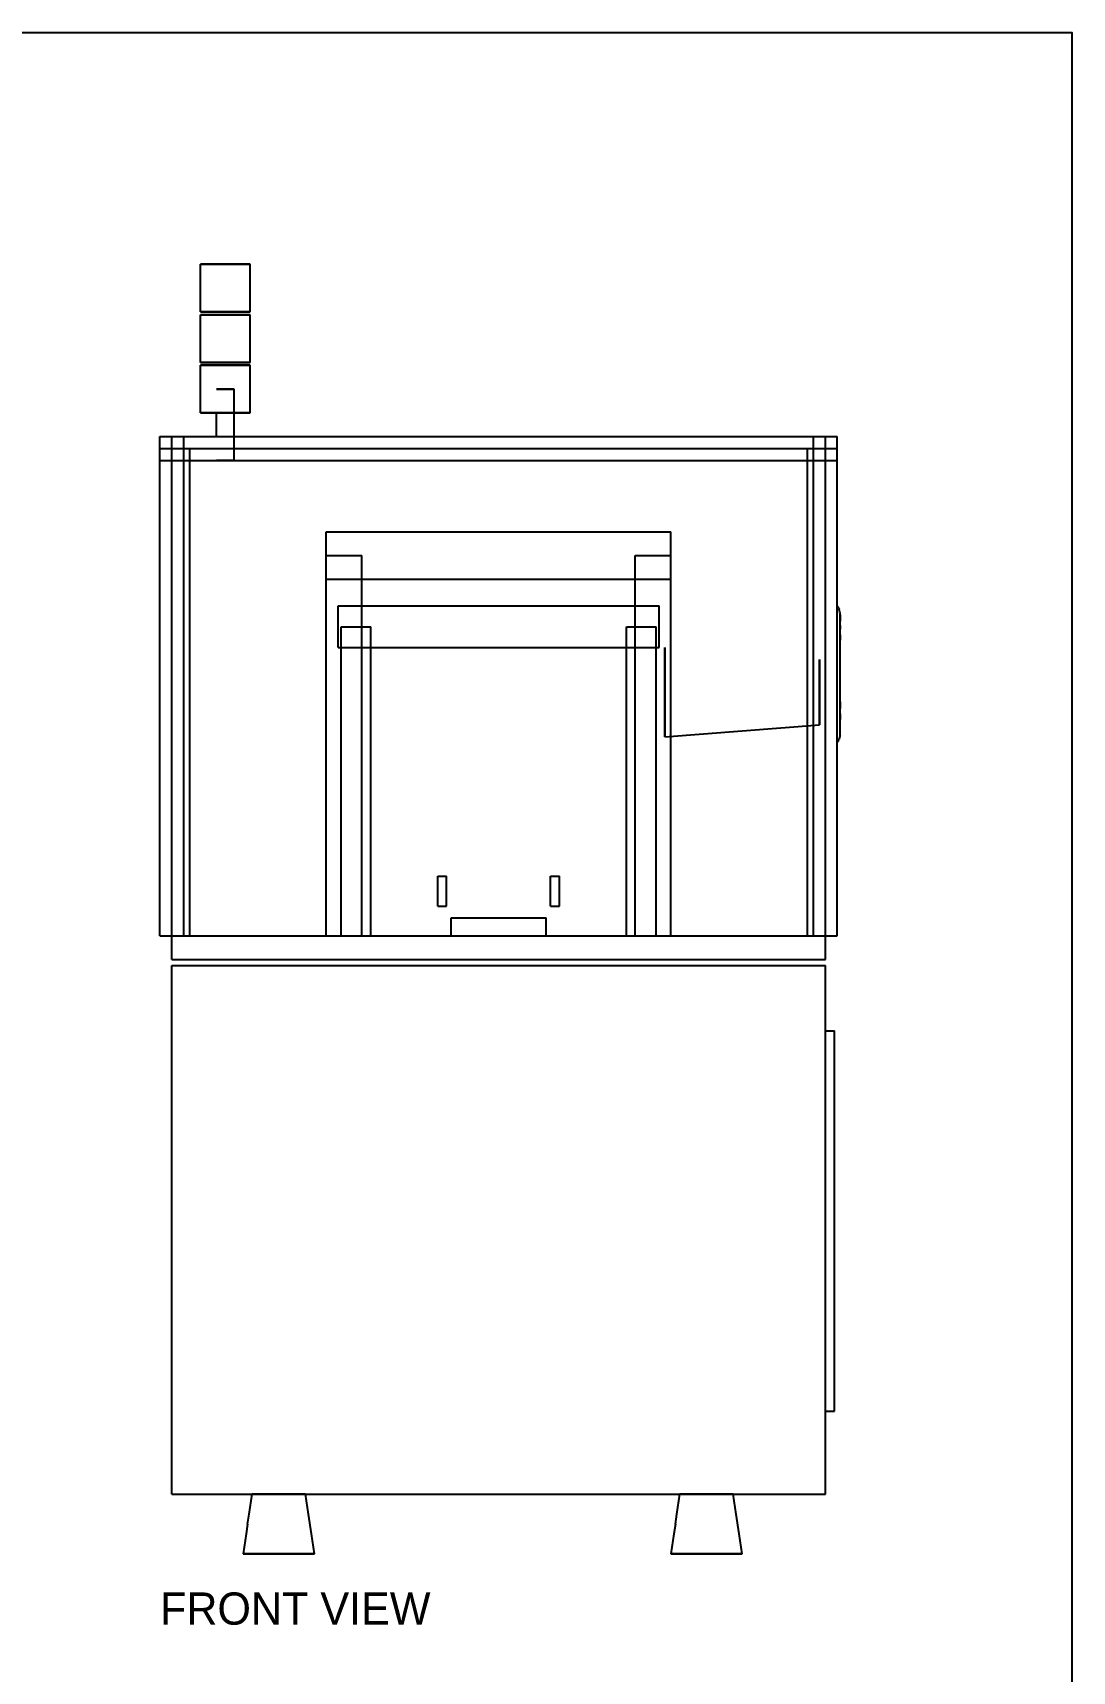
# Model space of a CAD drawing. Header units: millimetres. Extents: x -61 to 402, y -382 to 261.
# Drawn here: x 226.6 to 401.6, y -14.8 to 261 of the extents above; entities that cross this region are included whole.
import ezdxf

# ---------------------------------------------------------------- set-up
doc = ezdxf.new("R2010")
doc.units = ezdxf.units.MM
for name, color, linetype in [('BORDER', 7, 'Continuous'), ('HIDDEN', 8, 'Continuous'), ('TEXT', 5, 'Continuous'), ('VISIBLE', 7, 'Continuous')]:
    doc.layers.add(name, color=color, linetype=linetype)

msp = doc.modelspace()

# ---------------------------------------------------------------- linework, layer by layer
at = {"layer": 'BORDER'}
msp.add_lwpolyline([(-61, -381.93), (401.55, -381.93), (401.55, 260.96), (-61, 260.96)], close=True, dxfattribs=at)
at = {"layer": 'HIDDEN'}
for points in [[(254.92, 222), (254.8, 222)], [(255.28, 222), (254.92, 222)], [(255.86, 222), (255.28, 222)], [(256.61, 222), (255.86, 222)], [(257.51, 222), (256.61, 222)], [(258.49, 222), (257.51, 222)], [(259.51, 222), (258.49, 222)], [(260.49, 222), (259.51, 222)], [(261.39, 222), (260.49, 222)], [(262.14, 222), (261.39, 222)], [(262.72, 222), (262.14, 222)], [(263.08, 222), (262.72, 222)], [(263.2, 222), (263.08, 222)], [(254.92, 214), (254.8, 214)], [(254.92, 213.5), (254.8, 213.5)], [(255.28, 214), (254.92, 214)], [(255.28, 213.5), (254.92, 213.5)], [(255.86, 214), (255.28, 214)], [(255.86, 213.5), (255.28, 213.5)], [(256.61, 214), (255.86, 214)], [(256.61, 213.5), (255.86, 213.5)], [(257.51, 214), (256.61, 214)], [(257.51, 213.5), (256.61, 213.5)], [(258.49, 214), (257.51, 214)], [(258.49, 213.5), (257.51, 213.5)], [(259.51, 214), (258.49, 214)], [(259.51, 213.5), (258.49, 213.5)], [(260.49, 214), (259.51, 214)], [(260.49, 213.5), (259.51, 213.5)], [(261.39, 214), (260.49, 214)], [(261.39, 213.5), (260.49, 213.5)], [(262.14, 214), (261.39, 214)], [(262.14, 213.5), (261.39, 213.5)], [(262.72, 214), (262.14, 214)], [(262.72, 213.5), (262.14, 213.5)], [(263.08, 214), (262.72, 214)], [(263.08, 213.5), (262.72, 213.5)], [(263.2, 214), (263.08, 214)], [(263.2, 213.5), (263.08, 213.5)], [(254.92, 205.5), (254.8, 205.5)], [(254.92, 205), (254.8, 205)], [(255.28, 205.5), (254.92, 205.5)], [(255.28, 205), (254.92, 205)], [(255.86, 205.5), (255.28, 205.5)], [(255.86, 205), (255.28, 205)], [(256.61, 205.5), (255.86, 205.5)], [(256.61, 205), (255.86, 205)], [(257.51, 205.5), (256.61, 205.5)], [(257.51, 205), (256.61, 205)], [(258.49, 205.5), (257.51, 205.5)], [(258.49, 205), (257.51, 205)], [(259.51, 205.5), (258.49, 205.5)], [(259.51, 205), (258.49, 205)], [(260.49, 205.5), (259.51, 205.5)], [(260.49, 205), (259.51, 205)], [(261.39, 205.5), (260.49, 205.5)], [(261.39, 205), (260.49, 205)], [(262.14, 205.5), (261.39, 205.5)], [(262.14, 205), (261.39, 205)], [(262.72, 205.5), (262.14, 205.5)], [(262.72, 205), (262.14, 205)], [(263.08, 205.5), (262.72, 205.5)], [(263.08, 205), (262.72, 205)], [(263.2, 205.5), (263.08, 205.5)], [(263.2, 205), (263.08, 205)], [(257.5, 201), (257.54, 201)], [(257.54, 201), (257.5, 201)], [(257.54, 201), (257.67, 201)], [(257.67, 201), (257.54, 201)], [(257.67, 201), (257.88, 201)], [(257.88, 201), (257.67, 201)], [(257.88, 201), (258.15, 201)], [(258.15, 201), (257.88, 201)], [(258.15, 201), (258.47, 201)], [(258.47, 201), (258.15, 201)], [(258.47, 201), (258.82, 201)], [(258.82, 201), (258.47, 201)], [(258.82, 201), (259.18, 201)], [(259.18, 201), (258.82, 201)], [(259.18, 201), (259.53, 201)], [(259.53, 201), (259.18, 201)], [(259.53, 201), (259.85, 201)], [(259.85, 201), (259.53, 201)], [(259.85, 201), (260.12, 201)], [(260.12, 201), (259.85, 201)], [(260.12, 201), (260.33, 201)], [(260.33, 201), (260.12, 201)], [(260.33, 201), (260.46, 201)], [(260.46, 201), (260.33, 201)], [(260.46, 201), (260.5, 201)], [(260.5, 201), (260.46, 201)], [(260.5, 197), (260.5, 201)], [(254.92, 197), (254.8, 197)], [(255.28, 197), (254.92, 197)], [(255.86, 197), (255.28, 197)], [(256.61, 197), (255.86, 197)], [(257.51, 197), (256.61, 197)], [(258.49, 197), (257.51, 197)], [(259.51, 197), (258.49, 197)], [(260.49, 197), (259.51, 197)], [(261.39, 197), (260.49, 197)], [(262.14, 197), (261.39, 197)], [(262.72, 197), (262.14, 197)], [(263.08, 197), (262.72, 197)], [(263.2, 197), (263.08, 197)], [(248, 189), (248, 193)], [(248, 193), (252, 193)], [(248, 109), (248, 191)], [(248, 191), (252, 191)], [(248, 109), (248, 191)], [(248, 191), (252, 191)], [(248, 109), (248, 191)], [(248, 191), (252, 191)], [(248, 189), (248, 191)], [(250, 193), (252, 193)], [(250, 189), (250, 193)], [(250, 193), (360, 193)], [(250, 189), (250, 193)], [(250, 193), (360, 193)], [(250, 189), (250, 193)], [(250, 193), (360, 193)], [(250, 109), (250, 191)], [(250, 191), (253, 191)], [(250, 109), (250, 191)], [(250, 191), (253, 191)], [(252, 189), (252, 193)], [(252, 189), (252, 193)], [(252, 109), (252, 191)], [(252, 109), (252, 191)], [(252, 109), (252, 191)], [(253, 109), (253, 191)], [(253, 189), (253, 191)], [(253, 109), (253, 191)], [(253, 191), (357, 191)], [(253, 189), (253, 191)], [(253, 191), (357, 191)], [(253, 109), (253, 191)], [(253, 191), (357, 191)], [(253, 109), (253, 191)], [(253, 191), (357, 191)], [(260.5, 189), (260.5, 193)], [(357, 109), (357, 191)], [(357, 191), (360, 191)], [(357, 189), (357, 191)], [(357, 191), (360, 191)], [(357, 109), (357, 191)], [(357, 189), (357, 191)], [(357, 109), (357, 191)], [(357, 109), (357, 191)], [(358, 189), (358, 193)], [(358, 193), (362, 193)], [(358, 189), (358, 193)], [(358, 193), (360, 193)], [(358, 109), (358, 191)], [(358, 191), (362, 191)], [(358, 109), (358, 191)], [(358, 191), (362, 191)], [(358, 109), (358, 191)], [(358, 191), (362, 191)], [(360, 189), (360, 193)], [(360, 189), (360, 193)], [(360, 189), (360, 193)], [(360, 109), (360, 191)], [(360, 109), (360, 191)], [(362, 189), (362, 193)], [(362, 109), (362, 191)], [(362, 109), (362, 191)], [(362, 109), (362, 191)], [(362, 189), (362, 191)], [(248, 189), (252, 189)], [(248, 189), (252, 189)], [(250, 189), (360, 189)], [(250, 189), (360, 189)], [(250, 189), (360, 189)], [(257.5, 189), (257.54, 189)], [(257.54, 189), (257.5, 189)], [(257.54, 189), (257.67, 189)], [(257.67, 189), (257.54, 189)], [(257.67, 189), (257.88, 189)], [(257.88, 189), (257.67, 189)], [(257.88, 189), (258.15, 189)], [(258.15, 189), (257.88, 189)], [(258.15, 189), (258.47, 189)], [(258.47, 189), (258.15, 189)], [(258.47, 189), (258.82, 189)], [(258.82, 189), (258.47, 189)], [(258.82, 189), (259.18, 189)], [(259.18, 189), (258.82, 189)], [(259.18, 189), (259.53, 189)], [(259.53, 189), (259.18, 189)], [(259.53, 189), (259.85, 189)], [(259.85, 189), (259.53, 189)], [(259.85, 189), (260.12, 189)], [(260.12, 189), (259.85, 189)], [(260.12, 189), (260.33, 189)], [(260.33, 189), (260.12, 189)], [(260.33, 189), (260.46, 189)], [(260.46, 189), (260.33, 189)], [(260.46, 189), (260.5, 189)], [(260.5, 189), (260.46, 189)], [(358, 189), (362, 189)], [(358, 189), (362, 189)], [(276, 169), (276, 177)], [(276, 177), (334, 177)], [(276, 169), (276, 177)], [(276, 177), (334, 177)], [(334, 169), (334, 177)], [(334, 169), (334, 177)], [(276, 109), (276, 173)], [(276, 173), (282, 173)], [(276, 109), (276, 173)], [(276, 173), (282, 173)], [(282, 109), (282, 173)], [(282, 109), (282, 173)], [(328, 109), (328, 173)], [(328, 173), (334, 173)], [(328, 109), (328, 173)], [(328, 173), (334, 173)], [(334, 109), (334, 173)], [(334, 109), (334, 173)], [(276, 169), (334, 169)], [(276, 169), (334, 169)], [(278, 157.5), (278, 164.5)], [(278, 164.5), (332, 164.5)], [(278, 157.5), (278, 164.5)], [(278, 164.5), (332, 164.5)], [(332, 157.5), (332, 164.5)], [(332, 157.5), (332, 164.5)], [(278.5, 109), (278.5, 161)], [(278.5, 161), (283.5, 161)], [(278.5, 109), (278.5, 161)], [(278.5, 161), (283.5, 161)], [(283.5, 109), (283.5, 161)], [(283.5, 109), (283.5, 161)], [(326.5, 109), (326.5, 161)], [(326.5, 161), (331.5, 161)], [(326.5, 109), (326.5, 161)], [(326.5, 161), (331.5, 161)], [(331.5, 109), (331.5, 161)], [(331.5, 109), (331.5, 161)], [(278, 157.5), (332, 157.5)], [(278, 157.5), (332, 157.5)], [(333, 157.5), (333, 157.28)], [(333, 157.28), (333, 157.5)], [(333, 157.5), (333, 157.28)], [(333, 157.28), (333, 157.5)], [(333, 157.5), (333, 157.28)], [(333, 157.28), (333, 157.5)], [(333, 157.5), (333, 157.28)], [(333, 157.28), (333, 157.5)], [(333, 157.28), (333, 156.64)], [(333, 156.64), (333, 157.28)], [(333, 157.28), (333, 156.64)], [(333, 156.64), (333, 157.28)], [(333, 157.28), (333, 156.64)], [(333, 156.64), (333, 157.28)], [(333, 157.28), (333, 156.64)], [(333, 156.64), (333, 157.28)], [(333, 156.64), (333, 155.61)], [(333, 155.61), (333, 156.64)], [(333, 156.64), (333, 155.61)], [(333, 155.61), (333, 156.64)], [(333, 156.64), (333, 155.61)], [(333, 155.61), (333, 156.64)], [(333, 156.64), (333, 155.61)], [(333, 155.61), (333, 156.64)], [(333, 155.61), (333, 154.26)], [(333, 154.26), (333, 155.61)], [(333, 155.61), (333, 154.26)], [(333, 154.26), (333, 155.61)], [(333, 155.61), (333, 154.26)], [(333, 154.26), (333, 155.61)], [(333, 155.61), (333, 154.26)], [(333, 154.26), (333, 155.61)], [(359, 155.5), (359, 155.34)], [(359, 155.34), (359, 155.5)], [(359, 155.5), (359, 155.34)], [(359, 155.34), (359, 155.5)], [(359, 155.5), (359, 155.34)], [(359, 155.34), (359, 155.5)], [(359, 155.5), (359, 155.34)], [(359, 155.34), (359, 155.5)], [(359, 155.34), (359, 154.87)], [(359, 154.87), (359, 155.34)], [(359, 155.34), (359, 154.87)], [(359, 154.87), (359, 155.34)], [(359, 155.34), (359, 154.87)], [(359, 154.87), (359, 155.34)], [(359, 155.34), (359, 154.87)], [(359, 154.87), (359, 155.34)], [(359, 154.87), (359, 154.12)], [(359, 154.12), (359, 154.87)], [(359, 154.87), (359, 154.12)], [(359, 154.12), (359, 154.87)], [(359, 154.87), (359, 154.12)], [(359, 154.12), (359, 154.87)], [(359, 154.87), (359, 154.12)], [(359, 154.12), (359, 154.87)], [(333, 154.26), (333, 152.66)], [(333, 152.66), (333, 154.26)], [(333, 154.26), (333, 152.66)], [(333, 152.66), (333, 154.26)], [(333, 154.26), (333, 152.66)], [(333, 152.66), (333, 154.26)], [(333, 154.26), (333, 152.66)], [(333, 152.66), (333, 154.26)], [(333, 152.66), (333, 150.9)], [(333, 150.9), (333, 152.66)], [(333, 152.66), (333, 150.9)], [(333, 150.9), (333, 152.66)], [(333, 152.66), (333, 150.9)], [(333, 150.9), (333, 152.66)], [(333, 152.66), (333, 150.9)], [(333, 150.9), (333, 152.66)], [(359, 154.12), (359, 153.12)], [(359, 153.12), (359, 154.12)], [(359, 154.12), (359, 153.12)], [(359, 153.12), (359, 154.12)], [(359, 154.12), (359, 153.12)], [(359, 153.12), (359, 154.12)], [(359, 154.12), (359, 153.12)], [(359, 153.12), (359, 154.12)], [(359, 153.12), (359, 151.95)], [(359, 151.95), (359, 153.12)], [(359, 153.12), (359, 151.95)], [(359, 151.95), (359, 153.12)], [(359, 153.12), (359, 151.95)], [(359, 151.95), (359, 153.12)], [(359, 153.12), (359, 151.95)], [(359, 151.95), (359, 153.12)], [(359, 151.95), (359, 150.66)], [(359, 150.66), (359, 151.95)], [(359, 151.95), (359, 150.66)], [(359, 150.66), (359, 151.95)], [(359, 151.95), (359, 150.66)], [(359, 150.66), (359, 151.95)], [(359, 151.95), (359, 150.66)], [(359, 150.66), (359, 151.95)], [(333, 150.9), (333, 149.1)], [(333, 149.1), (333, 150.9)], [(333, 150.9), (333, 149.1)], [(333, 149.1), (333, 150.9)], [(333, 150.9), (333, 149.1)], [(333, 149.1), (333, 150.9)], [(333, 150.9), (333, 149.1)], [(333, 149.1), (333, 150.9)], [(333, 149.1), (333, 147.34)], [(333, 147.34), (333, 149.1)], [(333, 149.1), (333, 147.34)], [(333, 147.34), (333, 149.1)], [(333, 149.1), (333, 147.34)], [(333, 147.34), (333, 149.1)], [(333, 149.1), (333, 147.34)], [(333, 147.34), (333, 149.1)], [(359, 150.66), (359, 149.34)], [(359, 149.34), (359, 150.66)], [(359, 150.66), (359, 149.34)], [(359, 149.34), (359, 150.66)], [(359, 150.66), (359, 149.34)], [(359, 149.34), (359, 150.66)], [(359, 150.66), (359, 149.34)], [(359, 149.34), (359, 150.66)], [(359, 149.34), (359, 148.05)], [(359, 148.05), (359, 149.34)], [(359, 149.34), (359, 148.05)], [(359, 148.05), (359, 149.34)], [(359, 149.34), (359, 148.05)], [(359, 148.05), (359, 149.34)], [(359, 149.34), (359, 148.05)], [(359, 148.05), (359, 149.34)], [(333, 147.34), (333, 145.74)], [(333, 145.74), (333, 147.34)], [(333, 147.34), (333, 145.74)], [(333, 145.74), (333, 147.34)], [(333, 147.34), (333, 145.74)], [(333, 145.74), (333, 147.34)], [(333, 147.34), (333, 145.74)], [(333, 145.74), (333, 147.34)], [(359, 148.05), (359, 146.88)], [(359, 146.88), (359, 148.05)], [(359, 148.05), (359, 146.88)], [(359, 146.88), (359, 148.05)], [(359, 148.05), (359, 146.88)], [(359, 146.88), (359, 148.05)], [(359, 148.05), (359, 146.88)], [(359, 146.88), (359, 148.05)], [(359, 146.88), (359, 145.88)], [(359, 145.88), (359, 146.88)], [(359, 146.88), (359, 145.88)], [(359, 145.88), (359, 146.88)], [(359, 146.88), (359, 145.88)], [(359, 145.88), (359, 146.88)], [(359, 146.88), (359, 145.88)], [(359, 145.88), (359, 146.88)], [(333, 145.74), (333, 144.39)], [(333, 144.39), (333, 145.74)], [(333, 145.74), (333, 144.39)], [(333, 144.39), (333, 145.74)], [(333, 145.74), (333, 144.39)], [(333, 144.39), (333, 145.74)], [(333, 145.74), (333, 144.39)], [(333, 144.39), (333, 145.74)], [(333, 144.39), (333, 143.36)], [(333, 143.36), (333, 144.39)], [(333, 144.39), (333, 143.36)], [(333, 143.36), (333, 144.39)], [(333, 144.39), (333, 143.36)], [(333, 143.36), (333, 144.39)], [(333, 144.39), (333, 143.36)], [(333, 143.36), (333, 144.39)], [(339.5, 143), (346, 143.5)], [(339.5, 143), (346, 143.5)], [(339.5, 143), (346, 143.5)], [(339.5, 143), (346, 143.5)], [(346, 143.5), (352.5, 144)], [(346, 143.5), (352.5, 144)], [(346, 143.5), (352.5, 144)], [(346, 143.5), (352.5, 144)], [(352.5, 144), (359, 144.5)], [(352.5, 144), (359, 144.5)], [(352.5, 144), (359, 144.5)], [(352.5, 144), (359, 144.5)], [(359, 145.88), (359, 145.13)], [(359, 145.13), (359, 145.88)], [(359, 145.88), (359, 145.13)], [(359, 145.13), (359, 145.88)], [(359, 145.88), (359, 145.13)], [(359, 145.13), (359, 145.88)], [(359, 145.88), (359, 145.13)], [(359, 145.13), (359, 145.88)], [(359, 145.13), (359, 144.66)], [(359, 144.66), (359, 145.13)], [(359, 145.13), (359, 144.66)], [(359, 144.66), (359, 145.13)], [(359, 145.13), (359, 144.66)], [(359, 144.66), (359, 145.13)], [(359, 145.13), (359, 144.66)], [(359, 144.66), (359, 145.13)], [(359, 144.66), (359, 144.5)], [(359, 144.5), (359, 144.66)], [(359, 144.66), (359, 144.5)], [(359, 144.5), (359, 144.66)], [(359, 144.66), (359, 144.5)], [(359, 144.5), (359, 144.66)], [(359, 144.66), (359, 144.5)], [(359, 144.5), (359, 144.66)], [(333, 143.36), (333, 142.72)], [(333, 142.72), (333, 143.36)], [(333, 143.36), (333, 142.72)], [(333, 142.72), (333, 143.36)], [(333, 143.36), (333, 142.72)], [(333, 142.72), (333, 143.36)], [(333, 143.36), (333, 142.72)], [(333, 142.72), (333, 143.36)], [(333, 142.5), (339.5, 143)], [(333, 142.5), (339.5, 143)], [(333, 142.5), (339.5, 143)], [(333, 142.5), (339.5, 143)], [(333, 142.72), (333, 142.5)], [(333, 142.5), (333, 142.72)], [(333, 142.72), (333, 142.5)], [(333, 142.5), (333, 142.72)], [(333, 142.72), (333, 142.5)], [(333, 142.5), (333, 142.72)], [(333, 142.72), (333, 142.5)], [(333, 142.5), (333, 142.72)], [(294.75, 114), (294.75, 119)], [(294.75, 119), (296.25, 119)], [(294.75, 114), (294.75, 119)], [(294.75, 119), (296.25, 119)], [(296.25, 114), (296.25, 119)], [(296.25, 114), (296.25, 119)], [(313.75, 114), (313.75, 119)], [(313.75, 119), (315.25, 119)], [(313.75, 114), (313.75, 119)], [(313.75, 119), (315.25, 119)], [(315.25, 114), (315.25, 119)], [(315.25, 114), (315.25, 119)], [(294.75, 114), (296.25, 114)], [(294.75, 114), (296.25, 114)], [(313.75, 114), (315.25, 114)], [(313.75, 114), (315.25, 114)], [(297, 109), (297, 112)], [(297, 112), (313, 112)], [(297, 109), (297, 112)], [(297, 112), (313, 112)], [(313, 109), (313, 112)], [(313, 109), (313, 112)], [(248, 109), (252, 109)], [(248, 109), (252, 109)], [(248, 109), (252, 109)], [(250, 105), (250, 109)], [(250, 109), (360, 109)], [(250, 109), (252, 109)], [(250, 109), (253, 109)], [(250, 109), (252, 109)], [(253, 109), (357, 109)], [(253, 109), (357, 109)], [(253, 109), (357, 109)], [(276, 109), (282, 109)], [(276, 109), (282, 109)], [(278.5, 109), (283.5, 109)], [(278.5, 109), (283.5, 109)], [(297, 109), (313, 109)], [(297, 109), (313, 109)], [(326.5, 109), (331.5, 109)], [(326.5, 109), (331.5, 109)], [(328, 109), (334, 109)], [(328, 109), (334, 109)], [(357, 109), (360, 109)], [(358, 109), (360, 109)], [(358, 109), (362, 109)], [(358, 109), (362, 109)], [(358, 109), (362, 109)], [(358, 109), (360, 109)], [(360, 105), (360, 109)], [(250, 105), (360, 105)], [(250, 15), (250, 104)], [(250, 104), (360, 104)], [(360, 15), (360, 104)], [(360.05, 29), (360.05, 93)], [(360.05, 93), (361.55, 93)], [(360.05, 29), (360.05, 93)], [(360.05, 93), (361.55, 93)], [(360.05, 29), (360.05, 93)], [(360.05, 93), (361.55, 93)], [(360.05, 29), (360.05, 93)], [(360.05, 93), (361.55, 93)], [(360.05, 29), (360.05, 93)], [(360.05, 93), (361.55, 93)], [(361.55, 29), (361.55, 93)], [(361.55, 29), (361.55, 93)], [(361.55, 29), (361.55, 93)], [(361.55, 29), (361.55, 93)], [(361.55, 29), (361.55, 93)], [(360.05, 29), (361.55, 29)], [(360.05, 29), (361.55, 29)], [(360.05, 29), (361.55, 29)], [(360.05, 29), (361.55, 29)], [(360.05, 29), (361.55, 29)], [(250, 15), (360, 15)], [(263.5, 15), (263.63, 15)], [(263.63, 15), (263.5, 15)], [(263.5, 15), (263.63, 15)], [(263.63, 15), (263.5, 15)], [(263.63, 15), (264.02, 15)], [(264.02, 15), (263.63, 15)], [(263.63, 15), (264.02, 15)], [(264.02, 15), (263.63, 15)], [(264.02, 15), (264.63, 15)], [(264.63, 15), (264.02, 15)], [(264.02, 15), (264.63, 15)], [(264.63, 15), (264.02, 15)], [(264.63, 15), (265.44, 15)], [(265.44, 15), (264.63, 15)], [(264.63, 15), (265.44, 15)], [(265.44, 15), (264.63, 15)], [(265.44, 15), (266.4, 15)], [(266.4, 15), (265.44, 15)], [(265.44, 15), (266.4, 15)], [(266.4, 15), (265.44, 15)], [(266.4, 15), (267.46, 15)], [(267.46, 15), (266.4, 15)], [(266.4, 15), (267.46, 15)], [(267.46, 15), (266.4, 15)], [(267.46, 15), (268.54, 15)], [(268.54, 15), (267.46, 15)], [(267.46, 15), (268.54, 15)], [(268.54, 15), (267.46, 15)], [(268.54, 15), (269.6, 15)], [(269.6, 15), (268.54, 15)], [(268.54, 15), (269.6, 15)], [(269.6, 15), (268.54, 15)], [(269.6, 15), (270.56, 15)], [(270.56, 15), (269.6, 15)], [(269.6, 15), (270.56, 15)], [(270.56, 15), (269.6, 15)], [(270.56, 15), (271.37, 15)], [(271.37, 15), (270.56, 15)], [(270.56, 15), (271.37, 15)], [(271.37, 15), (270.56, 15)], [(271.37, 15), (271.98, 15)], [(271.98, 15), (271.37, 15)], [(271.37, 15), (271.98, 15)], [(271.98, 15), (271.37, 15)], [(271.98, 15), (272.37, 15)], [(272.37, 15), (271.98, 15)], [(271.98, 15), (272.37, 15)], [(272.37, 15), (271.98, 15)], [(272.37, 15), (272.5, 15)], [(272.5, 15), (272.37, 15)], [(272.37, 15), (272.5, 15)], [(272.5, 15), (272.37, 15)], [(273, 11.67), (272.5, 15)], [(335.5, 15), (335.63, 15)], [(335.63, 15), (335.5, 15)], [(335.5, 15), (335.63, 15)], [(335.63, 15), (335.5, 15)], [(335.63, 15), (336.02, 15)], [(336.02, 15), (335.63, 15)], [(335.63, 15), (336.02, 15)], [(336.02, 15), (335.63, 15)], [(336.02, 15), (336.63, 15)], [(336.63, 15), (336.02, 15)], [(336.02, 15), (336.63, 15)], [(336.63, 15), (336.02, 15)], [(336.63, 15), (337.44, 15)], [(337.44, 15), (336.63, 15)], [(336.63, 15), (337.44, 15)], [(337.44, 15), (336.63, 15)], [(337.44, 15), (338.4, 15)], [(338.4, 15), (337.44, 15)], [(337.44, 15), (338.4, 15)], [(338.4, 15), (337.44, 15)], [(338.4, 15), (339.46, 15)], [(339.46, 15), (338.4, 15)], [(338.4, 15), (339.46, 15)], [(339.46, 15), (338.4, 15)], [(339.46, 15), (340.54, 15)], [(340.54, 15), (339.46, 15)], [(339.46, 15), (340.54, 15)], [(340.54, 15), (339.46, 15)], [(340.54, 15), (341.6, 15)], [(341.6, 15), (340.54, 15)], [(340.54, 15), (341.6, 15)], [(341.6, 15), (340.54, 15)], [(341.6, 15), (342.56, 15)], [(342.56, 15), (341.6, 15)], [(341.6, 15), (342.56, 15)], [(342.56, 15), (341.6, 15)], [(342.56, 15), (343.37, 15)], [(343.37, 15), (342.56, 15)], [(342.56, 15), (343.37, 15)], [(343.37, 15), (342.56, 15)], [(343.37, 15), (343.98, 15)], [(343.98, 15), (343.37, 15)], [(343.37, 15), (343.98, 15)], [(343.98, 15), (343.37, 15)], [(343.98, 15), (344.37, 15)], [(344.37, 15), (343.98, 15)], [(343.98, 15), (344.37, 15)], [(344.37, 15), (343.98, 15)], [(344.37, 15), (344.5, 15)], [(344.5, 15), (344.37, 15)], [(344.37, 15), (344.5, 15)], [(344.5, 15), (344.37, 15)], [(345, 11.67), (344.5, 15)], [(273.5, 8.33), (273, 11.67)], [(345.5, 8.33), (345, 11.67)], [(274, 5), (273.5, 8.33)], [(346, 5), (345.5, 8.33)], [(262.17, 5), (262, 5)], [(262, 5), (262.17, 5)], [(262.17, 5), (262, 5)], [(262.69, 5), (262.17, 5)], [(262.17, 5), (262.69, 5)], [(262.69, 5), (262.17, 5)], [(263.51, 5), (262.69, 5)], [(262.69, 5), (263.51, 5)], [(263.51, 5), (262.69, 5)], [(264.59, 5), (263.51, 5)], [(263.51, 5), (264.59, 5)], [(264.59, 5), (263.51, 5)], [(265.87, 5), (264.59, 5)], [(264.59, 5), (265.87, 5)], [(265.87, 5), (264.59, 5)], [(267.28, 5), (265.87, 5)], [(265.87, 5), (267.28, 5)], [(267.28, 5), (265.87, 5)], [(268.72, 5), (267.28, 5)], [(267.28, 5), (268.72, 5)], [(268.72, 5), (267.28, 5)], [(270.13, 5), (268.72, 5)], [(268.72, 5), (270.13, 5)], [(270.13, 5), (268.72, 5)], [(271.41, 5), (270.13, 5)], [(270.13, 5), (271.41, 5)], [(271.41, 5), (270.13, 5)], [(272.49, 5), (271.41, 5)], [(271.41, 5), (272.49, 5)], [(272.49, 5), (271.41, 5)], [(273.31, 5), (272.49, 5)], [(272.49, 5), (273.31, 5)], [(273.31, 5), (272.49, 5)], [(273.83, 5), (273.31, 5)], [(273.31, 5), (273.83, 5)], [(273.83, 5), (273.31, 5)], [(274, 5), (273.83, 5)], [(273.83, 5), (274, 5)], [(274, 5), (273.83, 5)], [(334.17, 5), (334, 5)], [(334, 5), (334.17, 5)], [(334.17, 5), (334, 5)], [(334.69, 5), (334.17, 5)], [(334.17, 5), (334.69, 5)], [(334.69, 5), (334.17, 5)], [(335.51, 5), (334.69, 5)], [(334.69, 5), (335.51, 5)], [(335.51, 5), (334.69, 5)], [(336.59, 5), (335.51, 5)], [(335.51, 5), (336.59, 5)], [(336.59, 5), (335.51, 5)], [(337.87, 5), (336.59, 5)], [(336.59, 5), (337.87, 5)], [(337.87, 5), (336.59, 5)], [(339.28, 5), (337.87, 5)], [(337.87, 5), (339.28, 5)], [(339.28, 5), (337.87, 5)], [(340.72, 5), (339.28, 5)], [(339.28, 5), (340.72, 5)], [(340.72, 5), (339.28, 5)], [(342.13, 5), (340.72, 5)], [(340.72, 5), (342.13, 5)], [(342.13, 5), (340.72, 5)], [(343.41, 5), (342.13, 5)], [(342.13, 5), (343.41, 5)], [(343.41, 5), (342.13, 5)], [(344.49, 5), (343.41, 5)], [(343.41, 5), (344.49, 5)], [(344.49, 5), (343.41, 5)], [(345.31, 5), (344.49, 5)], [(344.49, 5), (345.31, 5)], [(345.31, 5), (344.49, 5)], [(345.83, 5), (345.31, 5)], [(345.31, 5), (345.83, 5)], [(345.83, 5), (345.31, 5)], [(346, 5), (345.83, 5)], [(345.83, 5), (346, 5)], [(346, 5), (345.83, 5)]]:
    msp.add_lwpolyline(points, dxfattribs=at)
at = {"layer": 'VISIBLE'}
for points in [[(254.8, 222), (254.92, 222)], [(254.8, 214), (254.8, 222)], [(254.92, 222), (255.28, 222)], [(255.28, 222), (255.86, 222)], [(255.86, 222), (256.61, 222)], [(256.61, 222), (257.51, 222)], [(257.51, 222), (258.49, 222)], [(258.49, 222), (259.51, 222)], [(259.51, 222), (260.49, 222)], [(260.49, 222), (261.39, 222)], [(261.39, 222), (262.14, 222)], [(262.14, 222), (262.72, 222)], [(262.72, 222), (263.08, 222)], [(263.08, 222), (263.2, 222)], [(263.2, 214), (263.2, 222)], [(254.8, 214), (254.92, 214)], [(254.8, 213.5), (254.92, 213.5)], [(254.8, 205.5), (254.8, 213.5)], [(254.92, 214), (255.28, 214)], [(254.92, 213.5), (255.28, 213.5)], [(255.28, 214), (255.86, 214)], [(255.28, 213.5), (255.86, 213.5)], [(255.86, 214), (256.61, 214)], [(255.86, 213.5), (256.61, 213.5)], [(256.61, 214), (257.51, 214)], [(256.61, 213.5), (257.51, 213.5)], [(257.51, 214), (258.49, 214)], [(257.51, 213.5), (258.49, 213.5)], [(258.49, 214), (259.51, 214)], [(258.49, 213.5), (259.51, 213.5)], [(259.51, 214), (260.49, 214)], [(259.51, 213.5), (260.49, 213.5)], [(260.49, 214), (261.39, 214)], [(260.49, 213.5), (261.39, 213.5)], [(261.39, 214), (262.14, 214)], [(261.39, 213.5), (262.14, 213.5)], [(262.14, 214), (262.72, 214)], [(262.14, 213.5), (262.72, 213.5)], [(262.72, 214), (263.08, 214)], [(262.72, 213.5), (263.08, 213.5)], [(263.08, 214), (263.2, 214)], [(263.08, 213.5), (263.2, 213.5)], [(263.2, 205.5), (263.2, 213.5)], [(254.8, 205.5), (254.92, 205.5)], [(254.8, 205), (254.92, 205)], [(254.8, 197), (254.8, 205)], [(254.92, 205.5), (255.28, 205.5)], [(254.92, 205), (255.28, 205)], [(255.28, 205.5), (255.86, 205.5)], [(255.28, 205), (255.86, 205)], [(255.86, 205.5), (256.61, 205.5)], [(255.86, 205), (256.61, 205)], [(256.61, 205.5), (257.51, 205.5)], [(256.61, 205), (257.51, 205)], [(257.51, 205.5), (258.49, 205.5)], [(257.51, 205), (258.49, 205)], [(258.49, 205.5), (259.51, 205.5)], [(258.49, 205), (259.51, 205)], [(259.51, 205.5), (260.49, 205.5)], [(259.51, 205), (260.49, 205)], [(260.49, 205.5), (261.39, 205.5)], [(260.49, 205), (261.39, 205)], [(261.39, 205.5), (262.14, 205.5)], [(261.39, 205), (262.14, 205)], [(262.14, 205.5), (262.72, 205.5)], [(262.14, 205), (262.72, 205)], [(262.72, 205.5), (263.08, 205.5)], [(262.72, 205), (263.08, 205)], [(263.08, 205.5), (263.2, 205.5)], [(263.08, 205), (263.2, 205)], [(263.2, 197), (263.2, 205)], [(254.8, 197), (254.92, 197)], [(254.92, 197), (255.28, 197)], [(255.28, 197), (255.86, 197)], [(255.86, 197), (256.61, 197)], [(256.61, 197), (257.51, 197)], [(257.5, 193), (257.5, 197)], [(257.51, 197), (258.49, 197)], [(258.49, 197), (259.51, 197)], [(259.51, 197), (260.49, 197)], [(260.49, 197), (261.39, 197)], [(260.5, 193), (260.5, 197)], [(261.39, 197), (262.14, 197)], [(262.14, 197), (262.72, 197)], [(262.72, 197), (263.08, 197)], [(263.08, 197), (263.2, 197)], [(248, 191), (248, 193)], [(248, 193), (250, 193)], [(248, 109), (248, 191)], [(248, 191), (252, 191)], [(250, 189), (250, 193)], [(250, 193), (360, 193)], [(252, 109), (252, 191)], [(358, 109), (358, 191)], [(358, 191), (362, 191)], [(360, 193), (362, 193)], [(360, 189), (360, 193)], [(362, 191), (362, 193)], [(362, 109), (362, 191)], [(250, 189), (360, 189)], [(253, 109), (253, 189)], [(253, 109), (253, 189)], [(357, 109), (357, 189)], [(357, 109), (357, 189)], [(362.06, 164.42), (362, 164.49)], [(362.25, 164.1), (362.06, 164.42)], [(362.25, 164.1), (362.34, 163.89)], [(362.46, 163.43), (362.34, 163.89)], [(362.48, 163.3), (362.46, 163.43)], [(362.49, 162.93), (362.48, 163.3)], [(362.48, 162.98), (362.49, 162.93)], [(362.5, 162.35), (362.48, 162.98)], [(362.49, 162.96), (362.5, 162.98)], [(362.5, 162.98), (362.5, 162.35)], [(362.5, 162.35), (362.5, 161.96)], [(362.5, 162.04), (362.5, 162.35)], [(362.5, 161.23), (362.5, 162.04)], [(362.5, 160.63), (362.5, 161.23)], [(362.5, 161.23), (362.5, 160.59)], [(362.5, 159.63), (362.5, 160.63)], [(362.5, 159.63), (362.5, 158.76)], [(362.5, 158.78), (362.5, 159.63)], [(362.5, 157.65), (362.5, 158.78)], [(362.5, 156.59), (362.5, 157.65)], [(362.5, 156.59), (362.5, 156.6)], [(362.5, 155.39), (362.5, 156.59)], [(362.5, 154.22), (362.5, 155.39)], [(362.5, 154.22), (362.5, 154.22)], [(362.5, 153), (362.5, 154.22)], [(362.5, 151.78), (362.5, 153)], [(362.5, 150.61), (362.5, 151.78)], [(362.5, 151.78), (362.5, 151.78)], [(362.5, 149.4), (362.5, 150.61)], [(362.5, 149.4), (362.5, 149.41)], [(362.5, 148.35), (362.5, 149.4)], [(362.5, 147.25), (362.5, 148.35)], [(362.5, 148.35), (362.5, 147.24)], [(362.5, 146.37), (362.5, 147.25)], [(362.5, 145.44), (362.5, 146.37)], [(362.5, 146.37), (362.5, 145.41)], [(362.5, 144.77), (362.5, 145.44)], [(362.5, 143.96), (362.5, 144.77)], [(362.5, 143.65), (362.5, 143.96)], [(362.5, 143.31), (362.5, 143.65)], [(362.06, 141.58), (362, 141.51)], [(362.25, 141.9), (362.06, 141.58)], [(362.25, 141.9), (362.34, 142.11)], [(362.46, 142.57), (362.34, 142.11)], [(362.48, 142.7), (362.46, 142.57)], [(362.48, 142.77), (362.48, 143.3)], [(362.48, 142.77), (362.48, 142.93)], [(362.48, 142.77), (362.48, 142.93)], [(362.48, 142.77), (362.48, 142.93)], [(362.48, 142.7), (362.48, 142.77)], [(362.49, 143.07), (362.5, 143.31)], [(248, 109), (252, 109)], [(250, 105), (250, 109)], [(252, 109), (358, 109)], [(252, 109), (253, 109)], [(253, 109), (357, 109)], [(357, 109), (358, 109)], [(358, 109), (362, 109)], [(360, 105), (360, 109)], [(250, 105), (360, 105)], [(250, 15), (250, 104)], [(250, 104), (360, 104)], [(360, 15), (360, 104)], [(360.05, 29), (360.05, 93)], [(360.05, 93), (361.55, 93)], [(361.55, 29), (361.55, 93)], [(360.05, 29), (361.55, 29)], [(250, 15), (360, 15)], [(263, 11.67), (263.5, 15)], [(273, 11.67), (272.5, 15)], [(335, 11.67), (335.5, 15)], [(345, 11.67), (344.5, 15)], [(262.75, 10), (263, 11.67)], [(273.5, 8.33), (273, 11.67)], [(334.75, 10), (335, 11.67)], [(345.5, 8.33), (345, 11.67)], [(262.5, 8.33), (262, 5)], [(262.75, 10), (262.5, 8.33)], [(274, 5), (273.5, 8.33)], [(334.5, 8.33), (334, 5)], [(334.75, 10), (334.5, 8.33)], [(346, 5), (345.5, 8.33)], [(262, 5), (262.17, 5)], [(262.17, 5), (262.69, 5)], [(262.69, 5), (263.51, 5)], [(263.51, 5), (264.59, 5)], [(264.59, 5), (265.87, 5)], [(265.87, 5), (267.28, 5)], [(267.28, 5), (268.72, 5)], [(268.72, 5), (270.13, 5)], [(270.13, 5), (271.41, 5)], [(271.41, 5), (272.49, 5)], [(272.49, 5), (273.31, 5)], [(273.31, 5), (273.83, 5)], [(273.83, 5), (274, 5)], [(334, 5), (334.17, 5)], [(334.17, 5), (334.69, 5)], [(334.69, 5), (335.51, 5)], [(335.51, 5), (336.59, 5)], [(336.59, 5), (337.87, 5)], [(337.87, 5), (339.28, 5)], [(339.28, 5), (340.72, 5)], [(340.72, 5), (342.13, 5)], [(342.13, 5), (343.41, 5)], [(343.41, 5), (344.49, 5)], [(344.49, 5), (345.31, 5)], [(345.31, 5), (345.83, 5)], [(345.83, 5), (346, 5)]]:
    msp.add_lwpolyline(points, dxfattribs=at)

# ---------------------------------------------------------------- texts
at = {"layer": 'TEXT'}
msp.add_text('FRONT VIEW', height=5.425, dxfattribs=at).set_placement((248, -6.94))

doc.saveas('drawing.dxf')
